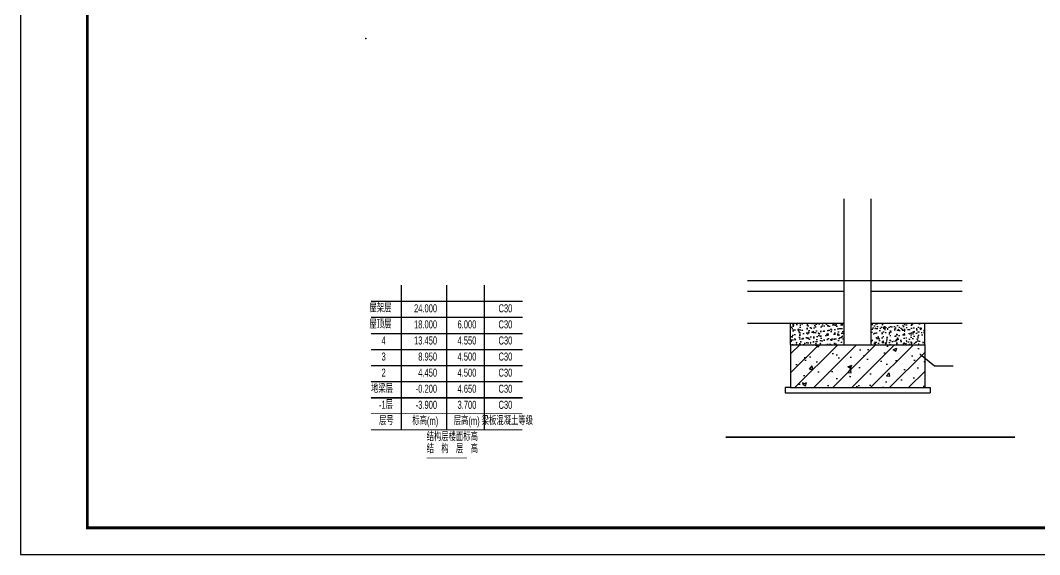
# Model space of a CAD drawing. Extents: x -695511 to 885008, y -751583 to -95266.
# Drawn here: x -250451 to -193477, y -429704 to -399807 of the extents above; entities that cross this region are included whole.
import ezdxf
from ezdxf.enums import TextEntityAlignment as Align

# ---------------------------------------------------------------- set-up
doc = ezdxf.new("R2010")
doc.units = 0
doc.header["$LTSCALE"] = 1000
doc.header["$MEASUREMENT"] = 0
for name, color, linetype in [('GZ', 211, 'Continuous'), ('link', 6, 'Continuous'), ('PUB_HACTH', 8, 'Continuous'), ('PUB_TITLE', 4, 'Continuous'), ('建-图名', 3, 'Continuous'), ('建-尺寸', 3, 'Continuous'), ('梁楼面标高', 7, 'Continuous')]:
    doc.layers.add(name, color=color, linetype=linetype)
doc.styles.add('GS_Rein', font='GS_TXT.shx', dxfattribs={"width": 0.7, "bigfont": 'GS_HZTXT.shx'})
pattern_1 = [(50, (0, 0), (182.18467, -15.939086), [19.05, -209.55]), (355, (0, 0), (-35.242826, 191.05664), [15.24, -167.64]), (100.451, (15.18, -1.33), (146.9425, 175.11669), [16.19, -178.09]), (46.1842, (0, 50.8), (271.07904, -42.04233), [28.575, -314.325]), (96.6356, (22.6, 47.3), (237.40423, 247.42556), [24.285, -267.135]), (351.184, (0, 50.8), (237.4046, 247.42512), [22.86, -251.46]), (21, (25.4, 38.1), (151.61488, -102.26552), [19.05, -209.55]), (326, (25.4, 38.1), (61.80203, 184.187966), [15.24, -167.64]), (71.4514, (38.03, 29.58), (213.41649, 81.92286), [16.19, -178.09]), (37.5, (0, 0), (3.088603, 84.555039), [0, -165.608, 0, -170.18, 0, -168.275]), (7.5, (0, 0), (66.819663, 100.180575), [0, -97.028, 0, -161.798, 0, -64.135]), (327.5, (-56.64, 0), (135.590595, -5.728744), [0, -63.5, 0, -198.12, 0, -262.89]), (317.5, (-82.04, 0), (148.12918, 25.42649), [0, -82.55, 0, -131.572, 0, -186.69])]

# ---------------------------------------------------------------- blocks, each defined once
blk = doc.blocks.new('梁板层高表')
at = {"layer": '梁楼面标高'}
for p, q in [((-1049101, -613243), (-1049101, -607849)), ((-1047421, -613243), (-1047421, -607849)), ((-1046011, -613243), (-1046011, -607849)), ((-1050241, -608443), (-1044601, -608443)), ((-1050241, -609043), (-1044601, -609043)), ((-1050241, -609643), (-1044601, -609643)), ((-1050241, -610243), (-1044601, -610243)), ((-1050241, -610843), (-1044601, -610843)), ((-1050241, -611443), (-1044601, -611443)), ((-1050241, -612043), (-1044601, -612043))]:
    blk.add_line(p, q, dxfattribs=at)
at = {"layer": '梁楼面标高', "const_width": 30}
for points in [[(-1050241, -612643), (-1044601, -612643)], [(-1050241, -613243), (-1044601, -613243)], [(-1048171, -614293), (-1046671, -614293)]]:
    blk.add_lwpolyline(points, dxfattribs=at)
at = {"layer": '梁楼面标高', "style": 'GS_Rein', "width": 0.7}
for s, p in [('屋架层', (-1049482, -608949)), ('24.000', (-1047781, -608949)), ('C30', (-1044977, -608949)), ('屋顶层', (-1049482, -609549)), ('18.000', (-1047781, -609549)), ('6.000', (-1046317, -609549)), ('C30', (-1044977, -609549)), ('4', (-1049695, -610149)), ('13.450', (-1047781, -610149)), ('4.550', (-1046317, -610149)), ('C30', (-1044977, -610149)), ('3', (-1049695, -610749)), ('8.950', (-1047781, -610749)), ('4.500', (-1046317, -610749)), ('C30', (-1044977, -610749)), ('2', (-1049695, -611349)), ('4.450', (-1047781, -611349)), ('4.500', (-1046317, -611349)), ('C30', (-1044977, -611349)), ('地梁层', (-1049424, -611949)), ('-0.200', (-1047781, -611949)), ('4.650', (-1046317, -611949)), ('C30', (-1044977, -611949)), ('-1层', (-1049424, -612549)), ('-3.900', (-1047781, -612549)), ('3.700', (-1046317, -612549)), ('C30', (-1044977, -612549))]:
    blk.add_text(s, height=300, dxfattribs=at).set_placement(p, align=Align.BOTTOM_RIGHT)
for s, p in [('层号', (-1049671, -613149)), (' 标高(m)', (-1048261, -613149)), (' 层高(m)', (-1046716, -613149)), (' 梁板混凝土等级', (-1045201, -613149))]:
    blk.add_text(s, height=300, dxfattribs=at).set_placement(p, align=Align.BOTTOM_CENTER)
for s, p in [('结构层楼面标高', (-1048171, -613749)), ('结\u3000构\u3000层\u3000高', (-1048171, -614199))]:
    blk.add_text(s, height=300, dxfattribs=at).set_placement(p, align=Align.BOTTOM_LEFT)
blk = doc.blocks.new('112')
h = blk.add_hatch()
h.set_pattern_fill('钢筋混凝土', color=256, scale=100)
h.set_pattern_definition([(45, (0, 0), (-176.7767, 176.7767), []), (50, (0, 0), (717.2602, -62.7521), [75, -825]), (355, (0, 0), (-138.7513, 752.1921), [60, -660]), (100.4514, (59.8, -5.2), (578.5094, 689.4395), [63.7402, -701.1421]), (46.1842, (0, 200), (1067.241, -165.519), [112.5, -1237.5]), (96.6356, (88.9, 186.2), (934.6627, 974.1179), [95.6103, -1051.713]), (351.1842, (0, 200), (934.662, 974.1186), [90, -990]), (21, (100, 150), (596.90705, -402.6189), [75, -825]), (326, (100, 150), (243.3153, 725.15), [60, -660]), (71.4514, (149.74, 116.45), (840.2226, 322.5305), [63.7402, -701.1421]), (37.5, (0, 0), (12.15986, 332.89385), [0, -652, 0, -670, 0, -662.5]), (7.5, (0, 0), (263.06954, 394.4117), [0, -382, 0, -637, 0, -252.5]), (327.5, (-223, 0), (533.82244, -22.55487), [0, -250, 0, -780, 0, -1035]), (317.5, (-323, 0), (583.18617, 100.105), [0, -325, 0, -518, 0, -735])])
h.paths.add_polyline_path([(-202028.25, -415557), (-204528.25, -415557), (-204528.25, -416357), (-202028.25, -416357)])
at = {"layer": 'PUB_HACTH'}
h = blk.add_hatch(dxfattribs=at)
h.set_pattern_fill('AR-CONC', color=256, scale=100)
h.set_pattern_definition(pattern_1)
h.paths.add_polyline_path([(-203528.25, -415157), (-204528.25, -415157), (-204528.25, -415557), (-203528.25, -415557)])
h = blk.add_hatch(dxfattribs=at)
h.set_pattern_fill('AR-CONC', color=256, scale=100)
h.set_pattern_definition(pattern_1)
h.paths.add_polyline_path([(-203028.25, -415157), (-203028.25, -415557), (-202028.25, -415557), (-202028.25, -415157)])
at = {"layer": '建-尺寸'}
blk.add_hatch(color=256, dxfattribs=at).paths.add_polyline_path([(-202101.5, -415735, 1), (-202125.5, -415735, 1)], flags=17)
for points in [[(-203528.25, -415557), (-203528.25, -412837)], [(-203028.25, -415557), (-203028.25, -412837)], [(-205331, -414357), (-201331.5, -414357)], [(-204528.25, -415557), (-204528.25, -415157)], [(-202028.25, -415557), (-202028.25, -415157)], [(-204528.25, -415557), (-202028.25, -415557)], [(-204528.25, -415557), (-204528.25, -416357)], [(-202028.25, -415557), (-202028.25, -416357)], [(-204528.25, -416357), (-204628.25, -416357), (-204628.25, -416457), (-201928.25, -416457)], [(-204528.25, -416357), (-202028.25, -416357)], [(-202028.25, -416357), (-201928.25, -416357), (-201928.25, -416457)]]:
    blk.add_lwpolyline(points)
at = {"color": 2}
for points in [[(-205331, -414557), (-203528.25, -414557)], [(-203028.25, -414557), (-201331.5, -414557)], [(-205331, -415157), (-203528.25, -415157)], [(-203028.25, -415157), (-201331.5, -415157)]]:
    blk.add_lwpolyline(points, dxfattribs=at)
at = {"layer": '建-尺寸'}
for p, q in [((-202113.5, -415735), (-201848.5, -415954)), ((-201848.5, -415954), (-201495, -415954))]:
    blk.add_line(p, q, dxfattribs=at)

msp = doc.modelspace()

# ---------------------------------------------------------------- linework, layer by layer
at = {"color": 7}
msp.add_point((-231139.4, -400821.3), dxfattribs=at)
at = {"layer": 'GZ'}
msp.add_lwpolyline([(-230847.9, -420920.3), (-222387.9, -420920.3)], dxfattribs=at)
at = {"layer": 'link', "const_width": 50}
msp.add_lwpolyline([(-230847.9, -420920.3), (-222387.9, -420920.3)], dxfattribs=at)
at = {"layer": 'PUB_TITLE'}
msp.add_lwpolyline([(-250451, -429704.5), (-92801, -429704.5), (-92801, -340604.5), (-250451, -340604.5)], close=True, dxfattribs=at)
at = {"layer": 'PUB_TITLE', "const_width": 150}
msp.add_lwpolyline([(-246701, -428204.5), (-94301, -428204.5), (-94301, -342104.5), (-246701, -342104.5)], close=True, dxfattribs=at)
at = {"layer": '建-图名', "const_width": 105}
msp.add_lwpolyline([(-211027, -423128.4), (-194861.3, -423128.4)], dxfattribs=at)

# ---------------------------------------------------------------- block references
for name, p, xscale, yscale, zscale in [('112', (406184, 828714), 3, 3, 3), ('梁板层高表', (1344513.4, 497143.7), 1.5, 1.5, 1.5)]:
    msp.add_blockref(name, p, dxfattribs=dict(xscale=xscale, yscale=yscale, zscale=zscale))

doc.saveas('drawing.dxf')
